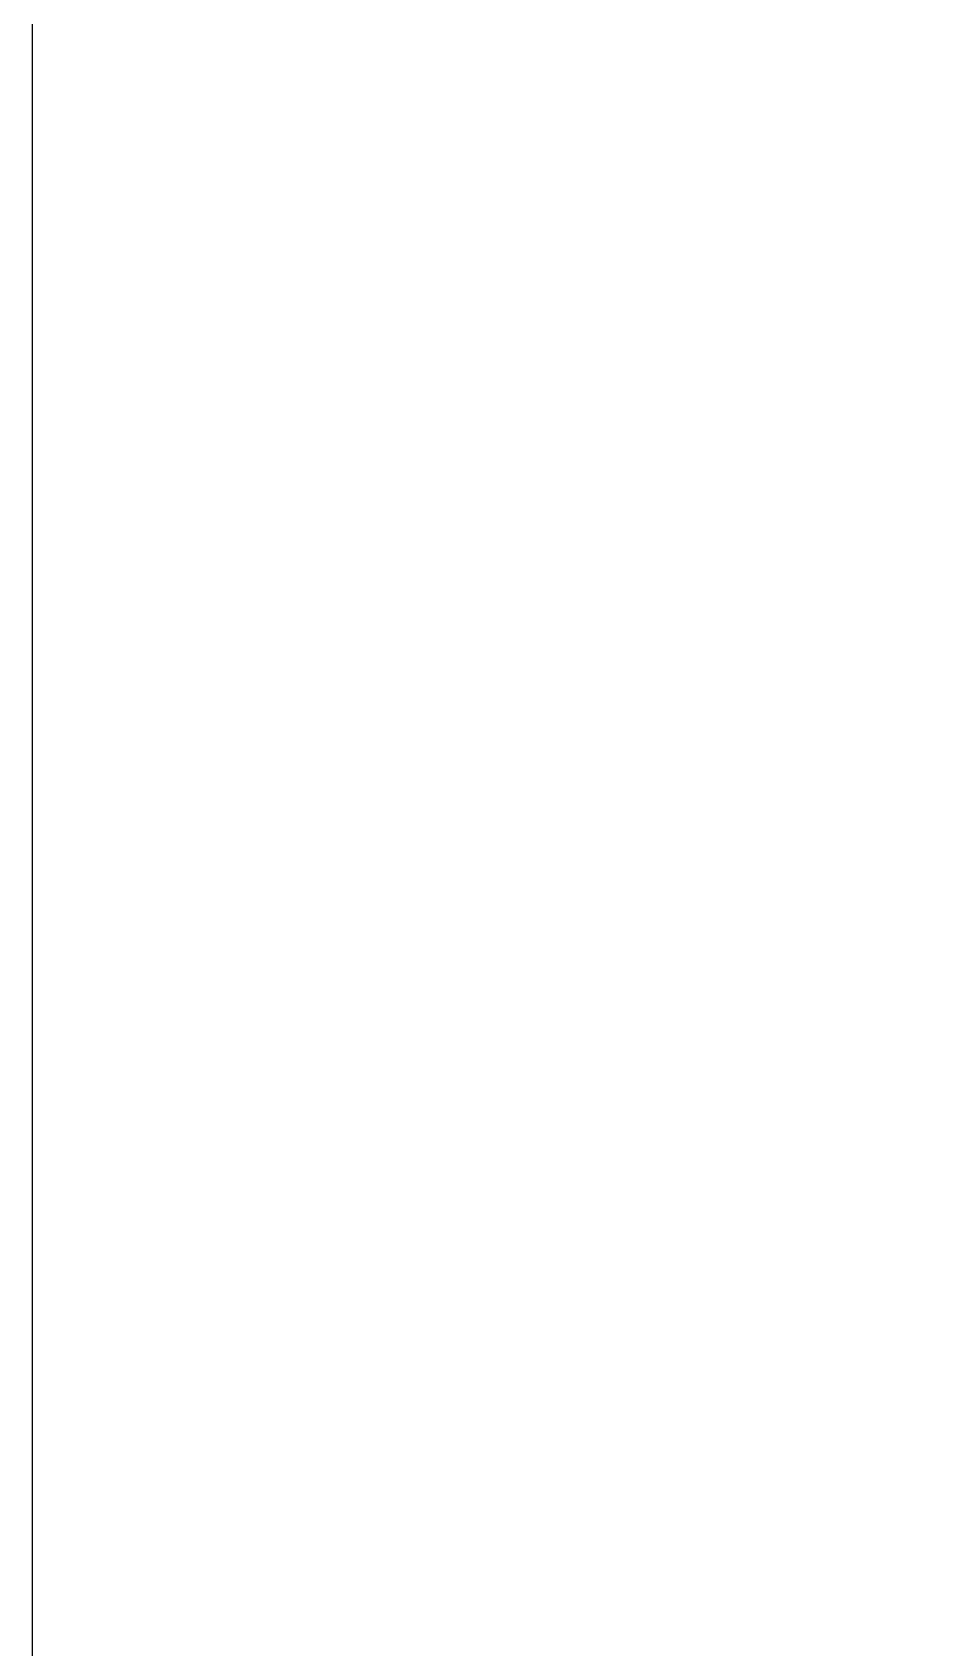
# Model space of a CAD drawing. Header units: millimetres. Extents: x 2161 to 3506, y -1213 to -250.
# Drawn here: x 2175.1 to 2206.7, y -531.4 to -475.3 of the extents above; entities that cross this region are included whole.
import ezdxf

# ---------------------------------------------------------------- set-up
doc = ezdxf.new("R2010")
doc.units = ezdxf.units.MM

msp = doc.modelspace()

# ---------------------------------------------------------------- linework, layer by layer
at = {"linetype": 'ByBlock', "lineweight": -2}
msp.add_lwpolyline([(2175.101668762936, -684.8363631704251), (2769.101668762936, -684.8363631704251), (2769.101668762936, -264.8363631704251), (2175.101668762936, -264.8363631704251)], close=True, dxfattribs=at)

doc.saveas('drawing.dxf')
